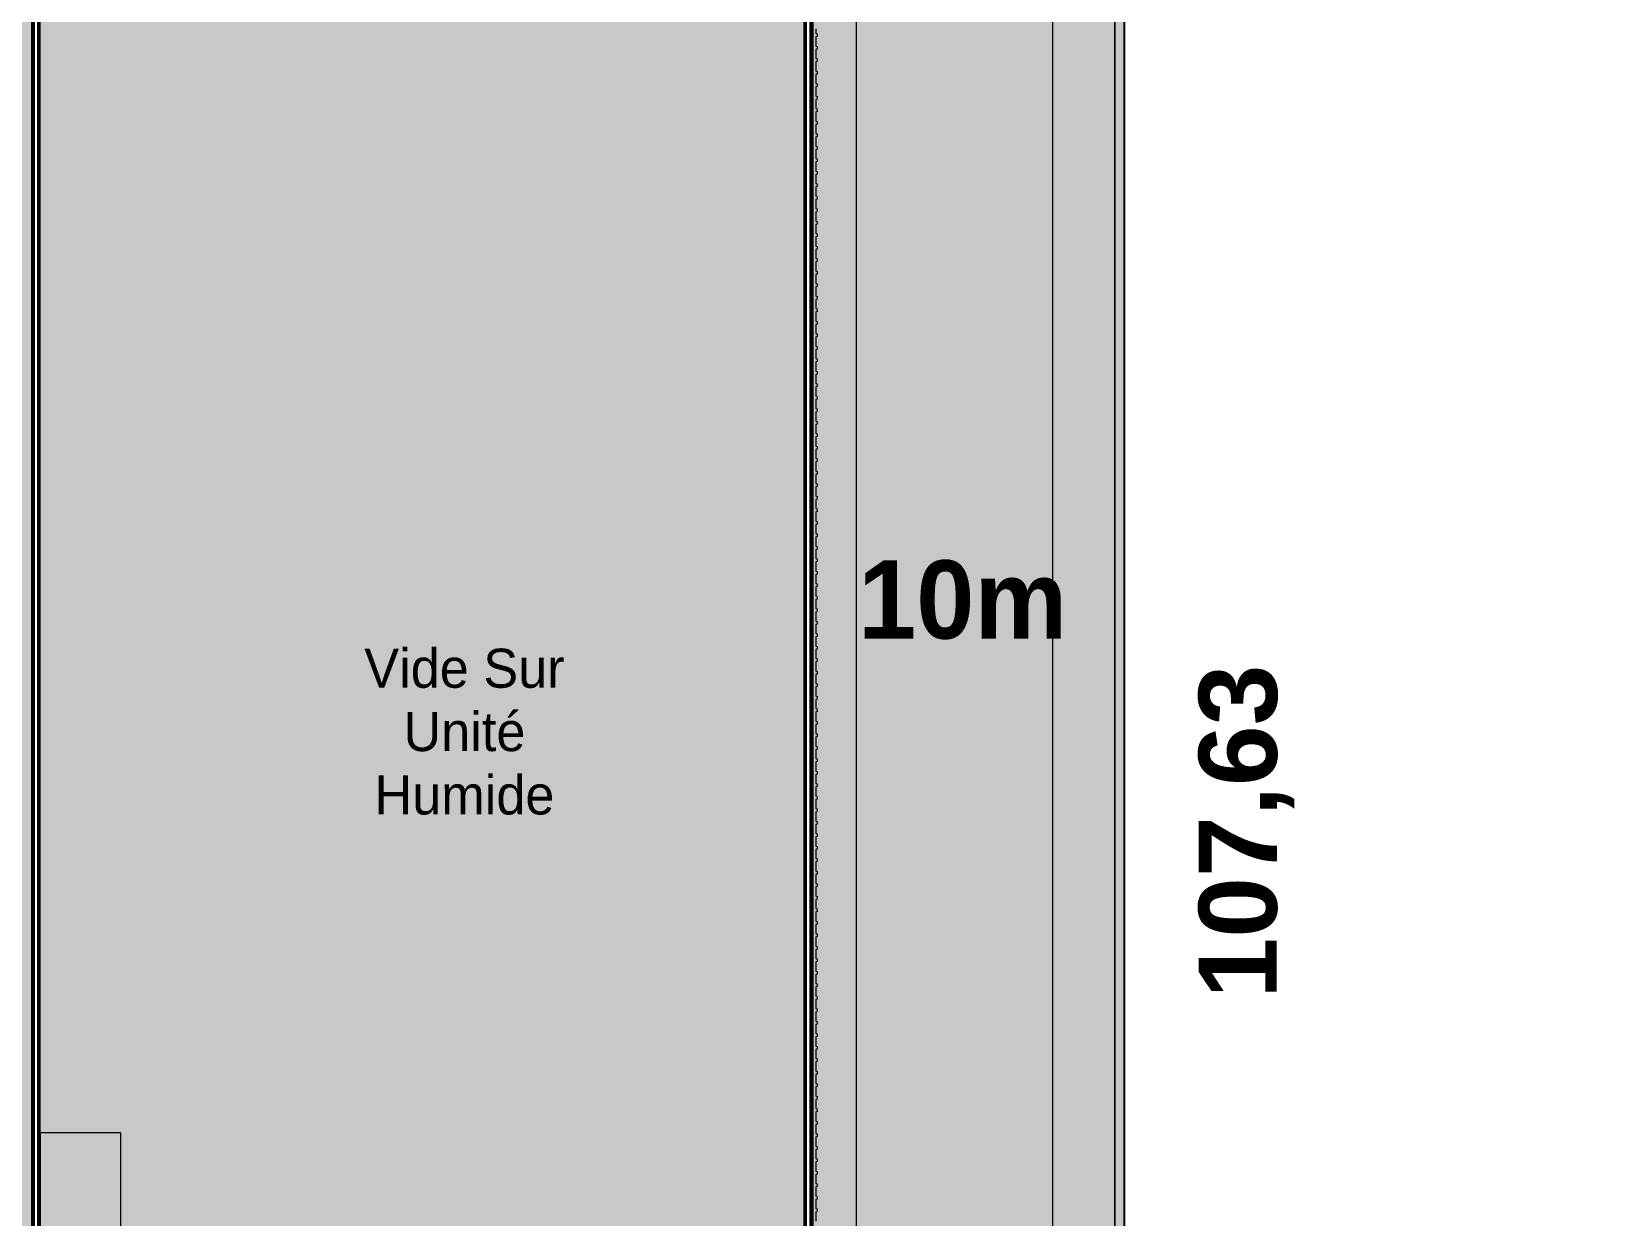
# Model space of a CAD drawing. Header units: millimetres. Extents: x 141848 to 1648660, y -465012 to -151356.
# Drawn here: x 437915 to 487920, y -231406 to -193469 of the extents above; entities that cross this region are included whole.
import ezdxf

# ---------------------------------------------------------------- set-up
doc = ezdxf.new("R2010")
doc.units = ezdxf.units.MM
doc.header["$MEASUREMENT"] = 0
doc.linetypes.add('Wipeout_Contour', pattern=[1000, 0, -1000])
for name, color, linetype in [('Cotations - 1_100', 7, 'Continuous'), ('Divers - Dessin général', 7, 'Continuous'), ('Hachure', 7, 'Continuous'), ('Intérieur - Agencement', 7, 'Continuous'), ('Sols_ Dalles', 7, 'Continuous'), ('TopoAlt', 7, 'Continuous')]:
    doc.layers.add(name, color=color, linetype=linetype)
doc.styles.add('STYLE_GENERE_1', font='')
doc.styles.add('STYLE_GENERE_3', font='')
doc.styles.add('STYLE_GENERE_4', font='')
doc.styles.get('STYLE_GENERE_1').set_extended_font_data('Agency FB')
doc.styles.get('STYLE_GENERE_3').set_extended_font_data('Arial', bold=True)
doc.styles.get('STYLE_GENERE_4').set_extended_font_data('Agency FB', bold=True)
pattern_1 = [(45, (0, 175), (-55.684659, 55.684659), [0, -52.5, 0, -78.75]), (110, (175, 175), (74.000794, 26.934086), [0, -38.5, 0, -66.5])]
pattern_2 = [(45, (0, 0), (-7.07106781, 7.07106781), [])]

# ---------------------------------------------------------------- blocks, each defined once
blk = doc.blocks.new('Dalle_8_1', base_point=(437925, -173396))
at = {"layer": 'Sols_ Dalles', "linetype": 'Continuous', "lineweight": 0, "true_color": 0x3f3f3f}
blk.add_hatch(color=250, dxfattribs=at).paths.add_polyline_path([(437925, -173396), (437925, -253396), (462926, -253396), (462926, -173396)])
at = {"layer": 'Sols_ Dalles', "color": 250, "linetype": 'Continuous', "lineweight": 5, "true_color": 0x1f1f1f, "flags": 128}
blk.add_lwpolyline([(437925, -173396), (437925, -253396), (462926, -253396), (462926, -173396)], close=True, dxfattribs=at)
blk = doc.blocks.new('Mur_32_1', base_point=(462926, -173396))
at = {"color": 254, "linetype": 'Wipeout_Contour', "lineweight": 0, "ltscale": 2044116.712982096}
blk.add_wipeout([(462911, -173411), (462911, -253381), (462926, -253381), (462926, -173411)], dxfattribs=at)
at = {"linetype": 'Continuous', "lineweight": 5, "true_color": 0x5f5f5f}
h = blk.add_hatch(dxfattribs=at)
h.set_pattern_fill('Enduit_0001', color=251, style=0, pattern_type=2)
h.set_pattern_definition(pattern_1)
h.paths.add_polyline_path([(462911, -173411), (462911, -253381), (462926, -253381), (462926, -173411)])
at = {"color": 254, "linetype": 'Wipeout_Contour', "lineweight": 0, "ltscale": 2043944.468237982}
blk.add_wipeout([(462841, -173481), (462841, -253311), (462911, -253311), (462911, -173481)], dxfattribs=at)
at = {"linetype": 'Continuous', "lineweight": 5, "true_color": 0x5f5f5f}
h = blk.add_hatch(dxfattribs=at)
h.set_pattern_fill('Briques_terre_cuite__int_97', color=251, style=0, pattern_type=2)
h.set_pattern_definition(pattern_2)
h.paths.add_polyline_path([(462841, -173481), (462841, -253311), (462911, -253311), (462911, -173481)])
at = {"color": 254, "linetype": 'Wipeout_Contour', "lineweight": 0, "ltscale": 2043589.664477815}
blk.add_wipeout([(462731, -173591), (462731, -253201), (462841, -253201), (462841, -173591)], dxfattribs=at)
at = {"color": 254, "linetype": 'Wipeout_Contour', "lineweight": 0, "ltscale": 2043087.22195754}
blk.add_wipeout([(462646, -173676), (462646, -253116), (462661, -253116), (462661, -173676)], dxfattribs=at)
at = {"linetype": 'Continuous', "lineweight": 5, "true_color": 0x5f5f5f}
h = blk.add_hatch(dxfattribs=at)
h.set_pattern_fill('Enduit_0001', color=251, style=0, pattern_type=2)
h.set_pattern_definition(pattern_1)
h.paths.add_polyline_path([(462646, -173676), (462646, -253116), (462661, -253116), (462661, -173676)])
at = {"color": 254, "linetype": 'Wipeout_Contour', "lineweight": 0, "ltscale": 2043245.221996771}
blk.add_wipeout([(462661, -173661), (462661, -253131), (462731, -253131), (462731, -173661)], dxfattribs=at)
at = {"linetype": 'Continuous', "lineweight": 5, "true_color": 0x5f5f5f}
h = blk.add_hatch(dxfattribs=at)
h.set_pattern_fill('Briques_terre_cuite__int_97', color=251, style=0, pattern_type=2)
h.set_pattern_definition(pattern_2)
h.paths.add_polyline_path([(462661, -173661), (462661, -253131), (462731, -253131), (462731, -173661)])
at = {"color": 7, "linetype": 'Continuous', "lineweight": 5}
for p, q in [((462911, -253311), (462911, -173481)), ((462661, -173661), (462661, -253131)), ((462731, -253131), (462731, -173661)), ((462841, -253201), (462841, -173591))]:
    blk.add_line(p, q, dxfattribs=at)
at = {"color": 7, "linetype": 'Continuous', "lineweight": 5, "flags": 128}
for points in [[(462926, -253396), (462926, -173396)], [(462646, -173676), (462646, -253116)]]:
    blk.add_lwpolyline(points, dxfattribs=at)
blk = doc.blocks.new('Mur_34_1', base_point=(437925, -253396))
at = {"color": 254, "linetype": 'Wipeout_Contour', "lineweight": 0, "ltscale": 1953938.116798253}
blk.add_wipeout([(437940, -253381), (437940, -173415), (437925, -173415), (437925, -253381)], dxfattribs=at)
at = {"linetype": 'Continuous', "lineweight": 5, "true_color": 0x5f5f5f}
h = blk.add_hatch(dxfattribs=at)
h.set_pattern_fill('Enduit_0001', color=251, style=0, pattern_type=2)
h.set_pattern_definition(pattern_1)
h.paths.add_polyline_path([(437940, -253381), (437940, -173415), (437925, -173415), (437925, -253381)])
at = {"color": 254, "linetype": 'Wipeout_Contour', "lineweight": 0, "ltscale": 1954072.154987492}
blk.add_wipeout([(438010, -253311), (438010, -173485), (437940, -173485), (437940, -253311)], dxfattribs=at)
at = {"linetype": 'Continuous', "lineweight": 5, "true_color": 0x5f5f5f}
h = blk.add_hatch(dxfattribs=at)
h.set_pattern_fill('Briques_terre_cuite__int_97', color=251, style=0, pattern_type=2)
h.set_pattern_definition(pattern_2)
h.paths.add_polyline_path([(438010, -253311), (438010, -173485), (437940, -173485), (437940, -253311)])
at = {"color": 254, "linetype": 'Wipeout_Contour', "lineweight": 0, "ltscale": 1954366.21733845}
blk.add_wipeout([(438120, -253201), (438120, -173595), (438010, -173595), (438010, -253201)], dxfattribs=at)
at = {"color": 254, "linetype": 'Wipeout_Contour', "lineweight": 0, "ltscale": 1954819.576959715}
blk.add_wipeout([(438205, -253116), (438205, -173680), (438190, -173680), (438190, -253116)], dxfattribs=at)
at = {"linetype": 'Continuous', "lineweight": 5, "true_color": 0x5f5f5f}
h = blk.add_hatch(dxfattribs=at)
h.set_pattern_fill('Enduit_0001', color=251, style=0, pattern_type=2)
h.set_pattern_definition(pattern_1)
h.paths.add_polyline_path([(438205, -253116), (438205, -173680), (438190, -173680), (438190, -253116)])
at = {"color": 254, "linetype": 'Wipeout_Contour', "lineweight": 0, "ltscale": 1954670.916749648}
blk.add_wipeout([(438190, -253131), (438190, -173665), (438120, -173665), (438120, -253131)], dxfattribs=at)
at = {"linetype": 'Continuous', "lineweight": 5, "true_color": 0x5f5f5f}
h = blk.add_hatch(dxfattribs=at)
h.set_pattern_fill('Briques_terre_cuite__int_97', color=251, style=0, pattern_type=2)
h.set_pattern_definition(pattern_2)
h.paths.add_polyline_path([(438190, -253131), (438190, -173665), (438120, -173665), (438120, -253131)])
at = {"color": 7, "linetype": 'Continuous', "lineweight": 5}
for p, q in [((437940, -173485), (437940, -253311)), ((438010, -173595), (438010, -253201)), ((438120, -173665), (438120, -253131)), ((438190, -253116), (438190, -173665))]:
    blk.add_line(p, q, dxfattribs=at)
at = {"color": 7, "linetype": 'Continuous', "lineweight": 5, "flags": 128}
for points in [[(437925, -173400), (437925, -253381)], [(438205, -253116), (438205, -173680)]]:
    blk.add_lwpolyline(points, dxfattribs=at)
blk = doc.blocks.new('Tôle profilée 25_10')
at = {"color": 7, "linetype": 'Continuous', "lineweight": 5}
for p, q in [((0, 59852.775), (-38, 59843.25)), ((-38, 59843.25), (-38, 59756.75)), ((-38, 59756.75), (0, 59747.225)), ((0, 60000), (0, 59852.775)), ((0, 59747.225), (0, 59600)), ((0, 59600), (0, 59452.775)), ((0, 59452.775), (-38, 59443.25)), ((-38, 59443.25), (-38, 59356.75)), ((-38, 59356.75), (0, 59347.225)), ((0, 59052.775), (-38, 59043.25)), ((-38, 59043.25), (-38, 58956.75)), ((0, 59347.225), (0, 59200)), ((0, 59200), (0, 59052.775)), ((-38, 58956.75), (0, 58947.225)), ((0, 58652.775), (-38, 58643.25)), ((-38, 58643.25), (-38, 58556.75)), ((-38, 58556.75), (0, 58547.225)), ((0, 58947.225), (0, 58800)), ((0, 58800), (0, 58652.775)), ((0, 58547.225), (0, 58400)), ((0, 58252.775), (-38, 58243.25)), ((-38, 58243.25), (-38, 58156.75)), ((-38, 58156.75), (0, 58147.225)), ((0, 58400), (0, 58252.775)), ((0, 58147.225), (0, 58000)), ((0, 57852.775), (-38, 57843.25)), ((-38, 57843.25), (-38, 57756.75)), ((-38, 57756.75), (0, 57747.225)), ((0, 58000), (0, 57852.775)), ((0, 57747.225), (0, 57600)), ((0, 57600), (0, 57452.775)), ((0, 57452.775), (-38, 57443.25)), ((-38, 57443.25), (-38, 57356.75)), ((-38, 57356.75), (0, 57347.225)), ((0, 57052.775), (-38, 57043.25)), ((-38, 57043.25), (-38, 56956.75)), ((0, 57347.225), (0, 57200)), ((0, 57200), (0, 57052.775)), ((-38, 56956.75), (0, 56947.225)), ((0, 56652.775), (-38, 56643.25)), ((-38, 56643.25), (-38, 56556.75)), ((-38, 56556.75), (0, 56547.225)), ((0, 56947.225), (0, 56800)), ((0, 56800), (0, 56652.775)), ((0, 56547.225), (0, 56400)), ((0, 56252.775), (-38, 56243.25)), ((-38, 56243.25), (-38, 56156.75)), ((-38, 56156.75), (0, 56147.225)), ((0, 56400), (0, 56252.775)), ((0, 56147.225), (0, 56000)), ((0, 55852.775), (-38, 55843.25)), ((-38, 55843.25), (-38, 55756.75)), ((-38, 55756.75), (0, 55747.225)), ((0, 56000), (0, 55852.775)), ((0, 55747.225), (0, 55600)), ((0, 55600), (0, 55452.775)), ((0, 55452.775), (-38, 55443.25)), ((-38, 55443.25), (-38, 55356.75)), ((-38, 55356.75), (0, 55347.225)), ((0, 55052.775), (-38, 55043.25)), ((-38, 55043.25), (-38, 54956.75)), ((0, 55347.225), (0, 55200)), ((0, 55200), (0, 55052.775)), ((-38, 54956.75), (0, 54947.225)), ((0, 54652.775), (-38, 54643.25)), ((-38, 54643.25), (-38, 54556.75)), ((-38, 54556.75), (0, 54547.225)), ((0, 54947.225), (0, 54800)), ((0, 54800), (0, 54652.775)), ((0, 54547.225), (0, 54400)), ((0, 54252.775), (-38, 54243.25)), ((-38, 54243.25), (-38, 54156.75)), ((-38, 54156.75), (0, 54147.225)), ((0, 54400), (0, 54252.775)), ((0, 54147.225), (0, 54000)), ((0, 53852.775), (-38, 53843.25)), ((-38, 53843.25), (-38, 53756.75)), ((-38, 53756.75), (0, 53747.225)), ((0, 54000), (0, 53852.775)), ((0, 53747.225), (0, 53600)), ((0, 53600), (0, 53452.775)), ((0, 53452.775), (-38, 53443.25)), ((-38, 53443.25), (-38, 53356.75)), ((-38, 53356.75), (0, 53347.225)), ((0, 53052.775), (-38, 53043.25)), ((-38, 53043.25), (-38, 52956.75)), ((0, 53347.225), (0, 53200)), ((0, 53200), (0, 53052.775)), ((-38, 52956.75), (0, 52947.225)), ((0, 52652.775), (-38, 52643.25)), ((-38, 52643.25), (-38, 52556.75)), ((-38, 52556.75), (0, 52547.225)), ((0, 52947.225), (0, 52800)), ((0, 52800), (0, 52652.775)), ((0, 52547.225), (0, 52400)), ((0, 52252.775), (-38, 52243.25)), ((-38, 52243.25), (-38, 52156.75)), ((-38, 52156.75), (0, 52147.225)), ((0, 52400), (0, 52252.775)), ((0, 52147.225), (0, 52000)), ((0, 51852.775), (-38, 51843.25)), ((-38, 51843.25), (-38, 51756.75)), ((-38, 51756.75), (0, 51747.225)), ((0, 52000), (0, 51852.775)), ((0, 51747.225), (0, 51600)), ((0, 51600), (0, 51452.775)), ((0, 51452.775), (-38, 51443.25)), ((-38, 51443.25), (-38, 51356.75)), ((-38, 51356.75), (0, 51347.225)), ((0, 51052.775), (-38, 51043.25)), ((-38, 51043.25), (-38, 50956.75)), ((0, 51347.225), (0, 51200)), ((0, 51200), (0, 51052.775)), ((-38, 50956.75), (0, 50947.225)), ((0, 50652.775), (-38, 50643.25)), ((-38, 50643.25), (-38, 50556.75)), ((-38, 50556.75), (0, 50547.225)), ((0, 50947.225), (0, 50800)), ((0, 50800), (0, 50652.775)), ((0, 50547.225), (0, 50400)), ((0, 50252.775), (-38, 50243.25)), ((-38, 50243.25), (-38, 50156.75)), ((-38, 50156.75), (0, 50147.225)), ((0, 50400), (0, 50252.775)), ((0, 50147.225), (0, 50000)), ((0, 49852.775), (-38, 49843.25)), ((-38, 49843.25), (-38, 49756.75)), ((-38, 49756.75), (0, 49747.225)), ((0, 50000), (0, 49852.775)), ((0, 49747.225), (0, 49600)), ((0, 49600), (0, 49452.775)), ((0, 49452.775), (-38, 49443.25)), ((-38, 49443.25), (-38, 49356.75)), ((-38, 49356.75), (0, 49347.225)), ((0, 49052.775), (-38, 49043.25)), ((-38, 49043.25), (-38, 48956.75)), ((0, 49347.225), (0, 49200)), ((0, 49200), (0, 49052.775)), ((-38, 48956.75), (0, 48947.225)), ((0, 48652.775), (-38, 48643.25)), ((-38, 48643.25), (-38, 48556.75)), ((-38, 48556.75), (0, 48547.225)), ((0, 48947.225), (0, 48800)), ((0, 48800), (0, 48652.775)), ((0, 48547.225), (0, 48400)), ((0, 48252.775), (-38, 48243.25)), ((-38, 48243.25), (-38, 48156.75)), ((-38, 48156.75), (0, 48147.225)), ((0, 48400), (0, 48252.775)), ((0, 48147.225), (0, 48000)), ((0, 47852.775), (-38, 47843.25)), ((-38, 47843.25), (-38, 47756.75)), ((-38, 47756.75), (0, 47747.225)), ((0, 48000), (0, 47852.775)), ((0, 47747.225), (0, 47600)), ((0, 47600), (0, 47452.775)), ((0, 47452.775), (-38, 47443.25)), ((-38, 47443.25), (-38, 47356.75)), ((-38, 47356.75), (0, 47347.225)), ((0, 47052.775), (-38, 47043.25)), ((-38, 47043.25), (-38, 46956.75)), ((0, 47347.225), (0, 47200)), ((0, 47200), (0, 47052.775)), ((-38, 46956.75), (0, 46947.225)), ((0, 46652.775), (-38, 46643.25)), ((-38, 46643.25), (-38, 46556.75)), ((-38, 46556.75), (0, 46547.225)), ((0, 46947.225), (0, 46800)), ((0, 46800), (0, 46652.775)), ((0, 46547.225), (0, 46400)), ((0, 46252.775), (-38, 46243.25)), ((-38, 46243.25), (-38, 46156.75)), ((-38, 46156.75), (0, 46147.225)), ((0, 46400), (0, 46252.775)), ((0, 46147.225), (0, 46000)), ((0, 45852.775), (-38, 45843.25)), ((-38, 45843.25), (-38, 45756.75)), ((-38, 45756.75), (0, 45747.225)), ((0, 46000), (0, 45852.775)), ((0, 45747.225), (0, 45600)), ((0, 45600), (0, 45452.775)), ((0, 45452.775), (-38, 45443.25)), ((-38, 45443.25), (-38, 45356.75)), ((-38, 45356.75), (0, 45347.225)), ((0, 45052.775), (-38, 45043.25)), ((-38, 45043.25), (-38, 44956.75)), ((0, 45347.225), (0, 45200)), ((0, 45200), (0, 45052.775)), ((-38, 44956.75), (0, 44947.225)), ((0, 44652.775), (-38, 44643.25)), ((-38, 44643.25), (-38, 44556.75)), ((-38, 44556.75), (0, 44547.225)), ((0, 44947.225), (0, 44800)), ((0, 44800), (0, 44652.775)), ((0, 44547.225), (0, 44400)), ((0, 44252.775), (-38, 44243.25)), ((-38, 44243.25), (-38, 44156.75)), ((-38, 44156.75), (0, 44147.225)), ((0, 44400), (0, 44252.775)), ((0, 44147.225), (0, 44000)), ((0, 43852.775), (-38, 43843.25)), ((-38, 43843.25), (-38, 43756.75)), ((-38, 43756.75), (0, 43747.225)), ((0, 44000), (0, 43852.775)), ((0, 43747.225), (0, 43600)), ((0, 43600), (0, 43452.775)), ((0, 43452.775), (-38, 43443.25)), ((-38, 43443.25), (-38, 43356.75)), ((-38, 43356.75), (0, 43347.225)), ((0, 43052.775), (-38, 43043.25)), ((-38, 43043.25), (-38, 42956.75)), ((0, 43347.225), (0, 43200)), ((0, 43200), (0, 43052.775)), ((-38, 42956.75), (0, 42947.225)), ((0, 42652.775), (-38, 42643.25)), ((-38, 42643.25), (-38, 42556.75)), ((-38, 42556.75), (0, 42547.225)), ((0, 42947.225), (0, 42800)), ((0, 42800), (0, 42652.775)), ((0, 42547.225), (0, 42400)), ((0, 42252.775), (-38, 42243.25)), ((-38, 42243.25), (-38, 42156.75)), ((-38, 42156.75), (0, 42147.225)), ((0, 42400), (0, 42252.775)), ((0, 42147.225), (0, 42000)), ((0, 41852.775), (-38, 41843.25)), ((-38, 41843.25), (-38, 41756.75)), ((-38, 41756.75), (0, 41747.225)), ((0, 42000), (0, 41852.775)), ((0, 41747.225), (0, 41600)), ((0, 41600), (0, 41452.775)), ((0, 41452.775), (-38, 41443.25)), ((-38, 41443.25), (-38, 41356.75)), ((-38, 41356.75), (0, 41347.225)), ((0, 41052.775), (-38, 41043.25)), ((-38, 41043.25), (-38, 40956.75)), ((0, 41347.225), (0, 41200)), ((0, 41200), (0, 41052.775)), ((-38, 40956.75), (0, 40947.225)), ((0, 40652.775), (-38, 40643.25)), ((-38, 40643.25), (-38, 40556.75)), ((-38, 40556.75), (0, 40547.225)), ((0, 40947.225), (0, 40800)), ((0, 40800), (0, 40652.775)), ((0, 40547.225), (0, 40400)), ((0, 40252.775), (-38, 40243.25)), ((-38, 40243.25), (-38, 40156.75)), ((-38, 40156.75), (0, 40147.225)), ((0, 40400), (0, 40252.775)), ((0, 40147.225), (0, 40000)), ((0, 39852.775), (-38, 39843.25)), ((-38, 39843.25), (-38, 39756.75)), ((-38, 39756.75), (0, 39747.225)), ((0, 40000), (0, 39852.775)), ((0, 39747.225), (0, 39600)), ((0, 39600), (0, 39452.775)), ((0, 39452.775), (-38, 39443.25)), ((-38, 39443.25), (-38, 39356.75)), ((-38, 39356.75), (0, 39347.225)), ((0, 39052.775), (-38, 39043.25)), ((-38, 39043.25), (-38, 38956.75)), ((0, 39347.225), (0, 39200)), ((0, 39200), (0, 39052.775)), ((-38, 38956.75), (0, 38947.225)), ((0, 38652.775), (-38, 38643.25)), ((-38, 38643.25), (-38, 38556.75)), ((-38, 38556.75), (0, 38547.225)), ((0, 38947.225), (0, 38800)), ((0, 38800), (0, 38652.775)), ((0, 38547.225), (0, 38400)), ((0, 38252.775), (-38, 38243.25)), ((-38, 38243.25), (-38, 38156.75)), ((-38, 38156.75), (0, 38147.225)), ((0, 38400), (0, 38252.775)), ((0, 38147.225), (0, 38000)), ((0, 37852.775), (-38, 37843.25)), ((-38, 37843.25), (-38, 37756.75)), ((-38, 37756.75), (0, 37747.225)), ((0, 38000), (0, 37852.775)), ((0, 37747.225), (0, 37600)), ((0, 37600), (0, 37452.775)), ((0, 37452.775), (-38, 37443.25)), ((-38, 37443.25), (-38, 37356.75)), ((-38, 37356.75), (0, 37347.225)), ((0, 37052.775), (-38, 37043.25)), ((-38, 37043.25), (-38, 36956.75)), ((0, 37347.225), (0, 37200)), ((0, 37200), (0, 37052.775)), ((-38, 36956.75), (0, 36947.225)), ((0, 36652.775), (-38, 36643.25)), ((-38, 36643.25), (-38, 36556.75)), ((-38, 36556.75), (0, 36547.225)), ((0, 36947.225), (0, 36800)), ((0, 36800), (0, 36652.775)), ((0, 36547.225), (0, 36400)), ((0, 36252.775), (-38, 36243.25)), ((-38, 36243.25), (-38, 36156.75)), ((-38, 36156.75), (0, 36147.225)), ((0, 36400), (0, 36252.775)), ((0, 36147.225), (0, 36000)), ((0, 35852.775), (-38, 35843.25)), ((-38, 35843.25), (-38, 35756.75)), ((-38, 35756.75), (0, 35747.225)), ((0, 36000), (0, 35852.775)), ((0, 35747.225), (0, 35600)), ((0, 35600), (0, 35452.775)), ((0, 35452.775), (-38, 35443.25)), ((-38, 35443.25), (-38, 35356.75)), ((-38, 35356.75), (0, 35347.225)), ((0, 35052.775), (-38, 35043.25)), ((-38, 35043.25), (-38, 34956.75)), ((0, 35347.225), (0, 35200)), ((0, 35200), (0, 35052.775)), ((-38, 34956.75), (0, 34947.225)), ((0, 34652.775), (-38, 34643.25)), ((-38, 34643.25), (-38, 34556.75)), ((-38, 34556.75), (0, 34547.225)), ((0, 34947.225), (0, 34800)), ((0, 34800), (0, 34652.775)), ((0, 34547.225), (0, 34400)), ((0, 34252.775), (-38, 34243.25)), ((-38, 34243.25), (-38, 34156.75)), ((-38, 34156.75), (0, 34147.225)), ((0, 34400), (0, 34252.775)), ((0, 34147.225), (0, 34000)), ((0, 33852.775), (-38, 33843.25)), ((-38, 33843.25), (-38, 33756.75)), ((-38, 33756.75), (0, 33747.225)), ((0, 34000), (0, 33852.775)), ((0, 33747.225), (0, 33600)), ((0, 33600), (0, 33452.775)), ((0, 33452.775), (-38, 33443.25)), ((-38, 33443.25), (-38, 33356.75)), ((-38, 33356.75), (0, 33347.225)), ((0, 33052.775), (-38, 33043.25)), ((-38, 33043.25), (-38, 32956.75)), ((0, 33347.225), (0, 33200)), ((0, 33200), (0, 33052.775)), ((-38, 32956.75), (0, 32947.225)), ((0, 32652.775), (-38, 32643.25)), ((-38, 32643.25), (-38, 32556.75)), ((-38, 32556.75), (0, 32547.225)), ((0, 32947.225), (0, 32800)), ((0, 32800), (0, 32652.775)), ((0, 32547.225), (0, 32400)), ((0, 32252.775), (-38, 32243.25)), ((-38, 32243.25), (-38, 32156.75)), ((-38, 32156.75), (0, 32147.225)), ((0, 32400), (0, 32252.775)), ((0, 32147.225), (0, 32000)), ((0, 31852.775), (-38, 31843.25)), ((-38, 31843.25), (-38, 31756.75)), ((-38, 31756.75), (0, 31747.225)), ((0, 32000), (0, 31852.775)), ((0, 31747.225), (0, 31600)), ((0, 31600), (0, 31452.775)), ((0, 31452.775), (-38, 31443.25)), ((-38, 31443.25), (-38, 31356.75)), ((-38, 31356.75), (0, 31347.225)), ((0, 31052.775), (-38, 31043.25)), ((-38, 31043.25), (-38, 30956.75)), ((0, 31347.225), (0, 31200)), ((0, 31200), (0, 31052.775)), ((-38, 30956.75), (0, 30947.225)), ((0, 30652.775), (-38, 30643.25)), ((-38, 30643.25), (-38, 30556.75)), ((-38, 30556.75), (0, 30547.225)), ((0, 30947.225), (0, 30800)), ((0, 30800), (0, 30652.775)), ((0, 30547.225), (0, 30400)), ((0, 30252.775), (-38, 30243.25)), ((-38, 30243.25), (-38, 30156.75)), ((-38, 30156.75), (0, 30147.225)), ((0, 30400), (0, 30252.775)), ((0, 30147.225), (0, 30000)), ((0, 29852.775), (-38, 29843.25)), ((-38, 29843.25), (-38, 29756.75)), ((-38, 29756.75), (0, 29747.225)), ((0, 30000), (0, 29852.775)), ((0, 29747.225), (0, 29600)), ((0, 29600), (0, 29452.775)), ((0, 29452.775), (-38, 29443.25)), ((-38, 29443.25), (-38, 29356.75)), ((-38, 29356.75), (0, 29347.225)), ((0, 29052.775), (-38, 29043.25)), ((-38, 29043.25), (-38, 28956.75)), ((0, 29347.225), (0, 29200)), ((0, 29200), (0, 29052.775)), ((-38, 28956.75), (0, 28947.225)), ((0, 28652.775), (-38, 28643.25)), ((-38, 28643.25), (-38, 28556.75)), ((-38, 28556.75), (0, 28547.225)), ((0, 28947.225), (0, 28800)), ((0, 28800), (0, 28652.775)), ((0, 28547.225), (0, 28400)), ((0, 28252.775), (-38, 28243.25)), ((-38, 28243.25), (-38, 28156.75)), ((-38, 28156.75), (0, 28147.225)), ((0, 28400), (0, 28252.775)), ((0, 28147.225), (0, 28000)), ((0, 27852.775), (-38, 27843.25)), ((-38, 27843.25), (-38, 27756.75)), ((-38, 27756.75), (0, 27747.225)), ((0, 28000), (0, 27852.775)), ((0, 27747.225), (0, 27600)), ((0, 27600), (0, 27452.775)), ((0, 27452.775), (-38, 27443.25)), ((-38, 27443.25), (-38, 27356.75)), ((-38, 27356.75), (0, 27347.225)), ((0, 27052.775), (-38, 27043.25)), ((-38, 27043.25), (-38, 26956.75)), ((0, 27347.225), (0, 27200)), ((0, 27200), (0, 27052.775)), ((-38, 26956.75), (0, 26947.225)), ((0, 26652.775), (-38, 26643.25)), ((-38, 26643.25), (-38, 26556.75)), ((-38, 26556.75), (0, 26547.225)), ((0, 26947.225), (0, 26800)), ((0, 26800), (0, 26652.775)), ((0, 26547.225), (0, 26400)), ((0, 26252.775), (-38, 26243.25)), ((-38, 26243.25), (-38, 26156.75)), ((-38, 26156.75), (0, 26147.225)), ((0, 26400), (0, 26252.775)), ((0, 26147.225), (0, 26000)), ((0, 25852.775), (-38, 25843.25)), ((-38, 25843.25), (-38, 25756.75)), ((-38, 25756.75), (0, 25747.225)), ((0, 26000), (0, 25852.775)), ((0, 25747.225), (0, 25600)), ((0, 25600), (0, 25452.775)), ((0, 25452.775), (-38, 25443.25)), ((-38, 25443.25), (-38, 25356.75)), ((-38, 25356.75), (0, 25347.225)), ((0, 25052.775), (-38, 25043.25)), ((-38, 25043.25), (-38, 24956.75)), ((0, 25347.225), (0, 25200)), ((0, 25200), (0, 25052.775)), ((-38, 24956.75), (0, 24947.225)), ((0, 24652.775), (-38, 24643.25)), ((-38, 24643.25), (-38, 24556.75)), ((-38, 24556.75), (0, 24547.225)), ((0, 24947.225), (0, 24800)), ((0, 24800), (0, 24652.775)), ((0, 24547.225), (0, 24400)), ((0, 24252.775), (-38, 24243.25)), ((-38, 24243.25), (-38, 24156.75)), ((-38, 24156.75), (0, 24147.225)), ((0, 24400), (0, 24252.775)), ((0, 24147.225), (0, 24000)), ((0, 23852.775), (-38, 23843.25)), ((-38, 23843.25), (-38, 23756.75)), ((-38, 23756.75), (0, 23747.225)), ((0, 24000), (0, 23852.775)), ((0, 23747.225), (0, 23600)), ((0, 23600), (0, 23452.775)), ((0, 23452.775), (-38, 23443.25)), ((-38, 23443.25), (-38, 23356.75)), ((-38, 23356.75), (0, 23347.225)), ((0, 23052.775), (-38, 23043.25)), ((-38, 23043.25), (-38, 22956.75)), ((0, 23347.225), (0, 23200)), ((0, 23200), (0, 23052.775)), ((-38, 22956.75), (0, 22947.225)), ((0, 22652.775), (-38, 22643.25)), ((-38, 22643.25), (-38, 22556.75)), ((-38, 22556.75), (0, 22547.225)), ((0, 22947.225), (0, 22800)), ((0, 22800), (0, 22652.775)), ((0, 22547.225), (0, 22400)), ((0, 22252.775), (-38, 22243.25)), ((-38, 22243.25), (-38, 22156.75)), ((-38, 22156.75), (0, 22147.225)), ((0, 22400), (0, 22252.775)), ((0, 22147.225), (0, 22000)), ((0, 22000), (0, 21852.775))]:
    blk.add_line(p, q, dxfattribs=at)

msp = doc.modelspace()

# ---------------------------------------------------------------- hatches: boundary and pattern name
at = {"linetype": 'Continuous', "lineweight": 0, "true_color": 0x6f6f6f}
h = msp.add_hatch(color=8, dxfattribs=at)
h.paths.add_polyline_path([(360547.961, -275935.042), (360547.961, -295062.571), (487920.34, -293826.868), (487920.34, -270902.734), (487462.568, -270902.734), (472913.119, -271040.575), (472913.119, -163437.635), (371855.719, -163437.635), (371855.719, -271040.575), (371882.482, -271040.57), (371882.665, -272000.514, -0.409427364), (367883.201, -275935.042)])
h.paths.add_polyline_path([(377135.103, -260639.953), (373845.103, -260639.953), (373845.103, -248364.953), (373845.103, -243089.974), (373845.103, -242189.974), (377135.103, -242189.974)], flags=0)
h.paths.add_polyline_path([(415474.561, -260810.571), (380202.952, -260810.571), (380202.952, -230015.57), (380202.952, -193810.571), (380202.952, -171995.57), (431505.799, -171995.57), (464309.564, -171995.57), (464309.564, -262266.885), (436549.587, -262266.885), (436549.587, -189810.571), (412055.061, -189810.571), (412055.061, -201780.57), (412055.061, -204495.57), (415454.069, -204495.57), (415454.069, -208495.57), (415454.069, -218295.57), (405655.061, -218295.57), (405655.061, -222495.57), (415474.561, -222495.57)], flags=0)
h.paths.add_polyline_path([(381436.562, -269433.913, -0.09031866), (381558.292, -268727.623, -0.201448728), (382612.158, -267592.74, -0.104211445), (383417.525, -267415.055), (384017.498, -267409.371, -0.104044608), (384824.873, -267571.244, -0.238255457), (385983.776, -268953.318, -0.055188622), (386036.355, -269390.334), (386038.45, -269611.438), (386050.565, -270890.267), (385792.102, -271892.761, -0.267949192), (384069.602, -272909.124), (383469.629, -272914.808, -0.193717464), (382078.771, -272370.185, -0.070568756), (381728.183, -271931.262, -0.131652498), (381450.772, -270933.845)], flags=0)
h.paths.add_polyline_path([(392016.505, -273452.052), (392030.007, -267377.824, -0.380556701), (394016.505, -265609.826), (394094.233, -265609.826), (394094.233, -270609.826), (409094.233, -270609.826), (409094.233, -265609.826), (414055.71, -265609.826, -0.414213562), (415555.71, -267109.826), (415555.71, -273660.699, -0.345501612), (413836.804, -275433.432), (394027.271, -275599.002, -0.415791099), (392016.505, -273599.031)], flags=0)
h.paths.add_polyline_path([(424209.612, -271504.083, -0.134473934), (423930.467, -270484.937), (423930.467, -268984.937, -0.414213562), (425930.467, -266984.937), (426530.467, -266984.937, -0.414213562), (428530.467, -268984.937), (428530.467, -270484.937, -0.128820346), (428273.55, -271465.581, -0.270936291), (426530.467, -272484.937), (425930.467, -272484.937, -0.264979997)], flags=0)
h.paths.add_polyline_path([(436562.206, -273329.325), (436569.468, -267730.336, -0.098561509), (436800.237, -266943.721), (436817.2, -266951.545, -0.258849002), (438654.998, -265605.827), (438652.661, -265587.294), (439337.088, -265587.294), (439337.088, -265687.294), (439337.088, -270687.294), (469237.088, -270687.294), (469237.088, -265687.294), (470907.523, -265687.294), (472885.813, -265687.294), (472885.813, -267687.294), (472885.813, -271062.255, 0.001345761), (472885.842, -271073.021), (472896.728, -273095.233, -0.414213562), (470907.523, -275105.97), (462184.053, -275105.97, -0.005188955), (462130.957, -275116.103), (454147.511, -275196.191), (438770.531, -275253.24, -0.386553331), (436572.608, -273475.385, -0.025189219)], flags=0)
at = {"linetype": 'Continuous', "lineweight": 0, "true_color": 0x90b349}
msp.add_hatch(color=55, dxfattribs=at).paths.add_polyline_path([(371835.255, -163719.488), (371815.817, -271660.98), (373815.817, -271661.341), (373834.895, -165719.848), (470604.781, -165737.275), (470586.876, -265587.294), (472586.876, -265587.654), (472605.141, -163737.635)])
at = {"layer": 'Intérieur - Agencement', "linetype": 'Continuous', "lineweight": 5}
msp.add_hatch(color=9, dxfattribs=at).paths.add_polyline_path([(458428.317, -175273.529), (439720.821, -175273.529), (439720.821, -246738.743), (442301.165, -177710.521)])
at = {"layer": 'Sols_ Dalles', "linetype": 'Continuous', "lineweight": 0, "true_color": 0x2e271c}
msp.add_hatch(color=250, dxfattribs=at).paths.add_polyline_path([(380202.952, -171995.57), (380202.952, -230015.57), (380202.952, -260810.571), (415474.561, -260810.571), (415474.561, -260795.571), (415474.561, -258649.982), (415474.561, -258010.558), (415474.561, -222495.57), (405655.061, -222495.57), (405655.061, -218295.57), (415454.069, -218295.57), (415454.069, -204495.57), (412055.061, -204495.57), (412055.061, -201780.57), (412055.061, -189810.571), (436505.061, -189810.571), (436505.061, -253395.57), (436505.061, -253415.571), (437905.061, -253415.571), (437905.061, -253395.57), (437905.061, -188410.571), (410655.061, -188410.571), (410655.061, -200380.57), (410655.061, -205895.57), (414054.069, -205895.57), (414054.069, -216895.57), (404255.061, -216895.57), (404255.061, -223895.57), (414054.069, -223895.57), (414054.069, -258649.982), (414054.069, -259410.571), (382689.741, -259410.571), (381560.201, -259410.571), (381560.201, -231415.57), (381560.201, -173395.57), (462925.553, -173395.57), (462925.553, -253415.571), (464325.553, -253415.571), (464325.553, -171995.57)])
at = {"layer": 'Sols_ Dalles', "linetype": 'Continuous', "lineweight": 0, "true_color": 0x102f29}
msp.add_hatch(color=118, dxfattribs=at).paths.add_polyline_path([(440785.324, -228716.763), (438205.061, -228716.763), (438205.061, -232288.387), (440785.324, -232288.387)])

# ---------------------------------------------------------------- linework, layer by layer
at = {"color": 9, "linetype": 'Continuous', "lineweight": 5}
msp.add_lwpolyline([(367883.201, -275935.042), (360547.961, -275935.042), (360547.961, -295062.571), (487920.34, -293826.868), (487920.34, -270902.734), (487462.568, -270902.734), (472913.119, -271040.575), (472913.119, -163437.635), (371862.558, -163437.635), (371862.558, -271040.575), (371855.719, -271040.575), (371855.902, -272000.519), (371882.665, -272000.514, -0.409427364)], format="xyb", close=True, dxfattribs=at)
at = {"color": 7, "linetype": 'Continuous', "lineweight": 5}
msp.add_lwpolyline([(371835.255, -163719.488), (371815.817, -271660.98), (373815.817, -271661.341), (373834.895, -165719.848), (470604.781, -165737.275), (470586.876, -265587.294), (472586.876, -265587.654), (472605.141, -163737.635)], close=True, dxfattribs=at)
at = {"layer": 'Sols_ Dalles', "color": 250, "linetype": 'Continuous', "lineweight": 5, "true_color": 0x1f1f1f}
for points in [[(464325.553, -253415.571), (464325.553, -171995.57), (380202.952, -171995.57), (380202.952, -230015.57), (380202.952, -260810.571)], [(381560.201, -231415.57), (381560.201, -173395.57), (462925.553, -173395.57), (462925.553, -253415.571)]]:
    msp.add_lwpolyline(points, dxfattribs=at)
at = {"layer": 'Sols_ Dalles', "color": 7, "linetype": 'Continuous', "lineweight": 5, "flags": 128}
msp.add_lwpolyline([(440785.324, -228716.763), (438205.061, -228716.763), (438205.061, -232288.387), (440785.324, -232288.387)], close=True, dxfattribs=at)
at = {"layer": 'TopoAlt', "color": 211, "linetype": 'Continuous', "lineweight": 5, "true_color": 0xfe55ff}
for points in [[(472605.141, -163737.635), (472585.867, -270769.248)], [(472885.813, -271067.638), (472905.141, -163737.635)]]:
    msp.add_lwpolyline(points, dxfattribs=at)

# ---------------------------------------------------------------- block references
at = {"layer": 'Sols_ Dalles', "color": 250, "linetype": 'Continuous', "lineweight": 5, "true_color": 0x1f1f1f}
msp.add_blockref('Dalle_8_1', (437925.061, -173395.57), dxfattribs=at)

# ---------------------------------------------------------------- texts
at = {"layer": 'Cotations - 1_100', "color": 14, "linetype": 'Continuous', "lineweight": 5, "true_color": 0x990000, "insert": (475277.339, -224417.752), "char_height": 2500, "attachment_point": 1, "rotation": 89.9896819, "style": 'STYLE_GENERE_3'}
msp.add_mtext('\\A1;{\\pql;\\fArial|b1|i0|c0|p38;107,63}', dxfattribs=at)
at = {"layer": 'Hachure', "color": 14, "linetype": 'Continuous', "lineweight": 5, "true_color": 0xa40f02, "insert": (467725.049, -211671.584), "char_height": 2500, "attachment_point": 5, "style": 'STYLE_GENERE_4'}
msp.add_mtext('\\A1;{\\pqc;\\fAgency FB|b1|i0|c0|p34;10\\fAgency FB|b1|i0|c0|p34;m}', dxfattribs=at)
at = {"layer": 'Hachure', "color": 250, "linetype": 'Continuous', "lineweight": 5, "true_color": 0x1f1f1f, "insert": (451778.589, -215888.741), "char_height": 1250, "width": 6453.04465, "attachment_point": 5, "line_spacing_factor": 0.972941, "style": 'STYLE_GENERE_1'}
msp.add_mtext('\\A1;{\\pqc;\\fAgency FB|b0|i0|c0|p34;Vide Sur Unité Humide}', dxfattribs=at)

# ---------------------------------------------------------------- next in the draw order: block references
at = {"color": 7, "lineweight": 5}
for name, p in [('Mur_34_1', (437925.061, -253395.571)), ('Mur_32_1', (462925.553, -173395.57))]:
    msp.add_blockref(name, p, dxfattribs=at)

# ---------------------------------------------------------------- next in the draw order: hatches: boundary and pattern name
at = {"linetype": 'Continuous', "lineweight": 0, "true_color": 0xa7a7a7}
msp.add_hatch(color=253, dxfattribs=at).paths.add_polyline_path([(462896.439, -212059.081, 1), (472896.439, -212059.081, 1)])

# ---------------------------------------------------------------- next in the draw order: linework, layer by layer
at = {"layer": 'Divers - Dessin général', "color": 14, "linetype": 'Continuous', "lineweight": 5, "true_color": 0x990000}
msp.add_lwpolyline([(472905.195, -163437.635), (472885.813, -271067.638), (371555.907, -272027.634), (371538.537, -197317.635), (371535.195, -163437.635)], close=True, dxfattribs=at)
at = {"layer": 'TopoAlt', "color": 7, "linetype": 'Continuous', "lineweight": 5, "flags": 128}
msp.add_lwpolyline([(371535.195, -163437.635), (371535.252, -163737.635), (371555.889, -271934.337), (371855.889, -271934.279), (371835.252, -163737.635), (472605.141, -163737.635), (472585.867, -270769.248), (472585.813, -271069.253), (472885.813, -271067.638), (472905.141, -163737.635), (472905.195, -163437.635), (472605.195, -163437.635), (371835.195, -163437.635)], close=True, dxfattribs=at)

# ---------------------------------------------------------------- next in the draw order: block references
at = {"color": 7, "linetype": 'Continuous', "lineweight": 5, "xscale": -1, "zscale": 1000}
msp.add_blockref('Tôle profilée 25_10', (463025.553, -253395.571), dxfattribs=at)

doc.saveas('drawing.dxf')
